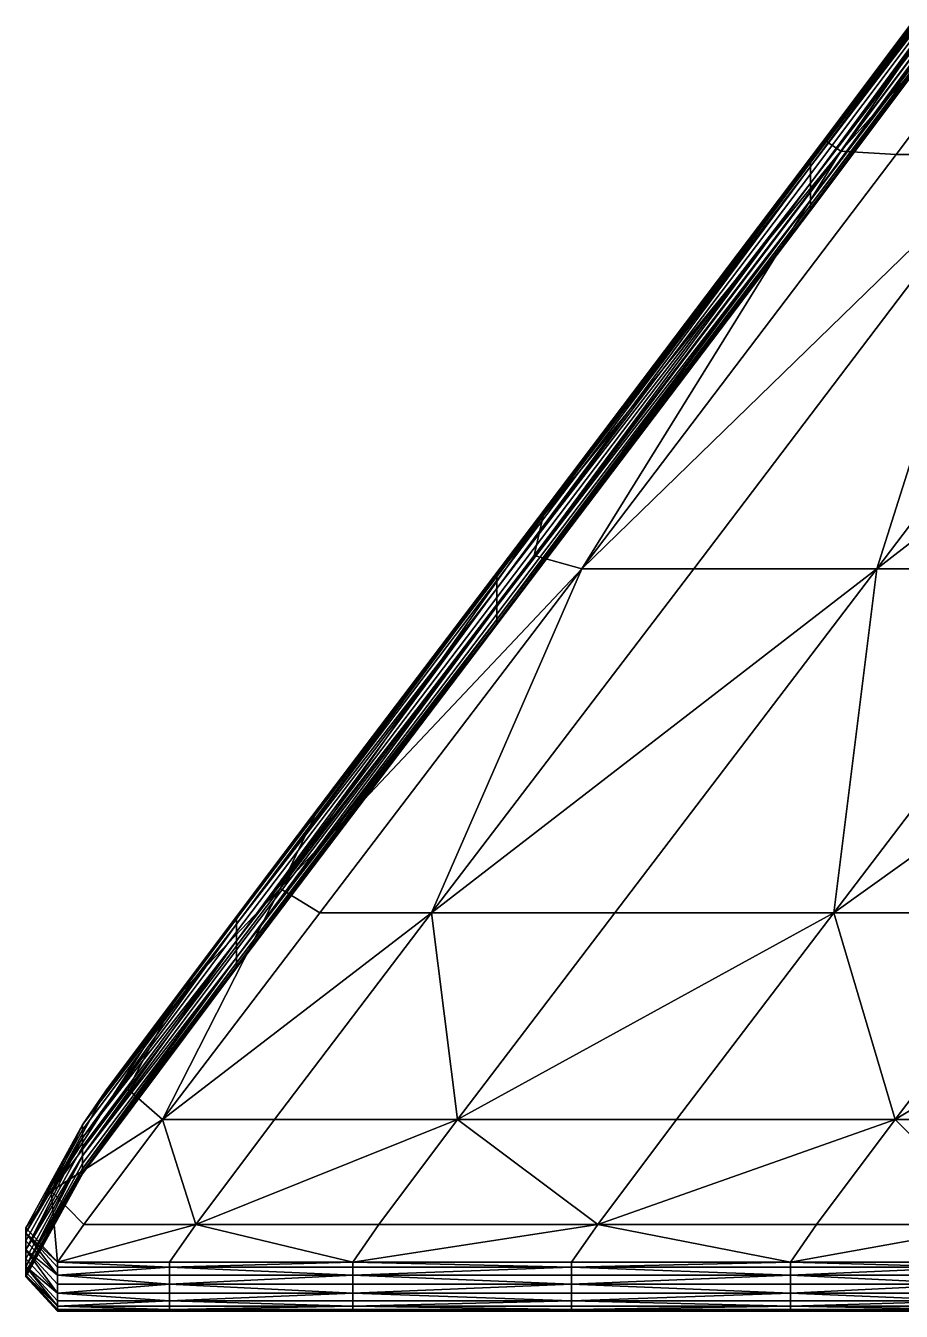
# Model space of a CAD drawing. Header units: inches. Extents: x -69 to 75, y -7 to 7.
# Drawn here: x -69.009 to -67.095, y -7.209 to -4.4 of the extents above; entities that cross this region are included whole.
import ezdxf

# ---------------------------------------------------------------- set-up
doc = ezdxf.new("R2010")
doc.units = ezdxf.units.IN
doc.header["$MEASUREMENT"] = 0
doc.layers.get('0').update_dxf_attribs({"true_color": 0xe59ad7})

msp = doc.modelspace()

# ---------------------------------------------------------------- meshes
at = {"color": 18, "true_color": 0x000000}
mesh = msp.add_polyface(dxfattribs=at)
corners = [(-66.6063, -3.8095, 0.4718), (-66.6063, -3.7925, 0.5681), (-66.0333, -3.0135, 0.5681), (-66.6063, -3.8292, 0.3599), (-67.2932, -4.744, 0.3599), (-67.2932, -4.7073, 0.5681), (-67.2932, -4.7243, 0.4718), (-66.6063, -3.849, 0.248), (-66.6063, -3.8659, 0.1517), (-67.2932, -4.7807, 0.1517), (-66.0333, -3.0502, 0.3599), (-66.6063, -3.849, -0.2481), (-66.6063, -3.8659, -0.1517), (-66.0333, -3.0869, -0.1517), (-66.6063, -3.8292, -0.3599), (-67.2932, -4.744, -0.3599), (-66.6063, -3.8095, -0.4718), (-66.6063, -3.7925, -0.5681), (-67.2932, -4.7073, -0.5681), (-67.2932, -4.7243, -0.4718), (-66.0333, -3.0502, -0.3599), (-66.6036, -3.7699, 0.6967), (-66.6056, -3.7739, 0.6739), (-67.287, -4.6814, 0.6738), (-67.2532, -4.639, 0.7075), (-66.5995, -3.7678, 0.7083), (-67.2682, -4.6555, 0.6963), (-66.6063, -3.781, 0.6333), (-67.2932, -4.6958, 0.6333), (-66.6063, -3.8774, 0.0866), (-66.0333, -3.0869, 0.1517), (-66.6063, -3.8844, 0.0447), (-67.2932, -4.7992, 0.0447), (-66.6063, -3.8878, 0.0185), (-66.6063, -3.8886, 0), (-67.2932, -4.8034, 0), (-66.0333, -3.1053, 0.0447), (-66.6063, -3.8878, -0.0185), (-66.6063, -3.8844, -0.0447), (-67.2932, -4.7992, -0.0447), (-66.6063, -3.8774, -0.0866), (-67.2932, -4.7807, -0.1517), (-66.0333, -3.1053, -0.0447), (-66.6063, -3.781, -0.6333), (-66.6056, -3.7739, -0.6739), (-67.2869, -4.6814, -0.6738), (-67.2932, -4.6958, -0.6333), (-66.6036, -3.7699, -0.6967), (-66.5995, -3.7678, -0.7083), (-67.2532, -4.639, -0.7075), (-67.2682, -4.6555, -0.6963), (-66.4179, -3.7658, 0.7198), (-66.545, -3.766, 0.7187), (-67.2269, -4.6737, 0.7176), (-66.8608, -4.6808, 0.7187), (-66.1733, -3.7658, 0.7198), (-67.1055, -4.6808, 0.7187), (-66.5927, -3.7666, 0.7152), (-67.2578, -4.6524, 0.7142), (-66.5927, -3.7666, -0.7152), (-66.545, -3.766, -0.7187), (-67.2269, -4.6737, -0.7176), (-67.2578, -4.6524, -0.7142), (-66.4179, -3.7658, -0.7198), (-66.1733, -3.7658, -0.7198), (-66.8608, -4.6808, -0.7187), (-67.1055, -4.6808, -0.7187)]
mesh.append_faces([[corners[k] for k in face] for face in [(0, 1, 2, 0), (0, 3, 4, 0), (5, 1, 0, 5), (0, 6, 5, 0), (7, 8, 9, 7), (7, 3, 10, 7), (11, 12, 13, 11), (11, 14, 15, 11), (16, 17, 18, 16), (15, 14, 16, 15), (16, 19, 15, 16), (16, 14, 20, 16), (21, 22, 23, 21), (24, 25, 21, 24), (21, 26, 24, 21), (27, 1, 5, 27), (23, 22, 27, 23), (27, 28, 23, 27), (29, 8, 30, 29), (29, 31, 32, 29), (33, 34, 35, 33), (33, 31, 36, 33), (37, 38, 39, 37), (40, 12, 41, 40), (40, 38, 42, 40), (43, 44, 45, 43), (18, 17, 43, 18), (43, 46, 18, 43), (47, 48, 49, 47), (45, 44, 47, 45), (47, 50, 45, 47), (51, 52, 53, 51), (54, 55, 51, 54), (51, 56, 54, 51), (57, 25, 24, 57), (53, 52, 57, 53), (57, 58, 53, 57), (59, 60, 61, 59), (49, 48, 59, 49), (59, 62, 49, 59), (63, 64, 65, 63), (61, 60, 63, 61), (63, 66, 61, 63)]], dxfattribs={"vtx2": -1, "vtx3": -1, "color": 18})
mesh = msp.add_polyface(dxfattribs=at)
corners = [(-66.8608, -4.6808, 0.7187), (-66.4603, -4.6808, 0.7187), (-65.7728, -3.7658, 0.7198), (-67.2932, -4.744, 0.3599), (-67.2932, -4.7638, 0.248), (-67.9787, -5.669, 0.248), (-67.2932, -4.7073, 0.5681), (-67.2932, -4.7243, 0.4718), (-67.9787, -5.6295, 0.4718), (-66.6063, -3.8095, 0.4718), (-67.2932, -4.7807, 0.1517), (-66.6063, -3.849, 0.248), (-66.6063, -3.8292, 0.3599), (-67.2932, -4.744, -0.3599), (-67.2932, -4.7243, -0.4718), (-67.9787, -5.6295, -0.4718), (-67.2932, -4.7807, -0.1517), (-67.2932, -4.7638, -0.2481), (-67.9787, -5.669, -0.2481), (-66.6063, -3.849, -0.2481), (-66.6063, -3.8659, -0.1517), (-67.2932, -4.7073, -0.5681), (-66.6063, -3.8095, -0.4718), (-66.8608, -4.6808, -0.7187), (-66.4603, -4.6808, -0.7187), (-67.1479, -5.5866, -0.7152), (-67.287, -4.6814, 0.6738), (-67.2932, -4.6958, 0.6333), (-67.9787, -5.601, 0.6333), (-67.2532, -4.639, 0.7075), (-67.2682, -4.6555, 0.6963), (-67.8871, -5.4734, 0.6949), (-66.6036, -3.7699, 0.6967), (-66.6063, -3.781, 0.6333), (-67.2932, -4.7992, 0.0447), (-67.2932, -4.7922, 0.0866), (-66.6063, -3.8774, 0.0866), (-66.6063, -3.8659, 0.1517), (-67.2932, -4.8034, 0), (-67.2932, -4.8026, 0.0185), (-66.6063, -3.8878, 0.0185), (-66.6063, -3.8844, 0.0447), (-67.9787, -5.6974, 0.0866), (-67.2932, -4.7992, -0.0447), (-67.2932, -4.8026, -0.0185), (-66.6063, -3.8878, -0.0185), (-66.6063, -3.8886, 0), (-67.2932, -4.7922, -0.0866), (-66.6063, -3.8774, -0.0866), (-66.6063, -3.8844, -0.0447), (-67.2869, -4.6814, -0.6738), (-67.2932, -4.6958, -0.6333), (-66.6063, -3.781, -0.6333), (-67.2532, -4.639, -0.7075), (-67.2682, -4.6555, -0.6963), (-66.6036, -3.7699, -0.6967), (-67.8872, -5.4734, -0.6949), (-67.9787, -5.601, -0.6333), (-67.2269, -4.6737, 0.7176), (-67.1055, -4.6808, 0.7187), (-66.4179, -3.7658, 0.7198), (-67.2578, -4.6524, 0.7142), (-66.5927, -3.7666, 0.7152), (-67.8777, -5.4706, 0.7111), (-67.793, -5.5866, 0.7152), (-67.2269, -4.6737, -0.7176), (-67.1055, -4.6808, -0.7187), (-67.793, -5.5866, -0.7152), (-67.2578, -4.6524, -0.7142), (-67.8777, -5.4706, -0.7111), (-66.5927, -3.7666, -0.7152), (-66.4179, -3.7658, -0.7198)]
mesh.append_faces([[corners[k] for k in face] for face in [(0, 1, 2, 0), (3, 4, 5, 3), (6, 7, 8, 6), (3, 7, 9, 3), (10, 4, 11, 10), (3, 12, 11, 3), (11, 4, 3, 11), (13, 14, 15, 13), (16, 17, 18, 16), (13, 17, 19, 13), (16, 20, 19, 16), (19, 17, 16, 19), (21, 14, 22, 21), (23, 24, 25, 23), (26, 27, 28, 26), (29, 30, 31, 29), (26, 30, 32, 26), (6, 27, 33, 6), (34, 35, 36, 34), (10, 37, 36, 10), (36, 35, 10, 36), (38, 39, 40, 38), (34, 41, 40, 34), (40, 39, 34, 40), (10, 35, 42, 10), (43, 44, 45, 43), (38, 46, 45, 38), (45, 44, 38, 45), (16, 47, 48, 16), (43, 49, 48, 43), (48, 47, 43, 48), (50, 51, 52, 50), (53, 54, 55, 53), (50, 54, 56, 50), (21, 51, 57, 21), (58, 59, 60, 58), (29, 61, 62, 29), (58, 61, 63, 58), (0, 59, 64, 0), (65, 66, 67, 65), (53, 68, 69, 53), (65, 68, 70, 65), (23, 66, 71, 23)]], dxfattribs={"vtx2": -1, "vtx3": -1, "color": 18})
mesh = msp.add_polyface(dxfattribs=at)
corners = [(-67.9787, -5.669, 0.248), (-67.9787, -5.6859, 0.1517), (-68.5476, -6.4363, 0.1517), (-67.9787, -5.6492, 0.3599), (-67.2932, -4.744, 0.3599), (-67.9787, -5.6295, 0.4718), (-67.9787, -5.6125, 0.5681), (-67.2932, -4.7073, 0.5681), (-68.5476, -6.3996, 0.3599), (-67.9787, -5.6295, -0.4718), (-67.9787, -5.6125, -0.5681), (-68.5476, -6.3629, -0.5681), (-67.9787, -5.6492, -0.3599), (-67.2932, -4.744, -0.3599), (-67.9787, -5.669, -0.2481), (-67.9787, -5.6859, -0.1517), (-67.2932, -4.7807, -0.1517), (-68.5476, -6.3996, -0.3599), (-67.9787, -5.601, 0.6333), (-68.5476, -6.3629, 0.5681), (-67.9558, -5.5648, 0.6735), (-67.287, -4.6814, 0.6738), (-68.2169, -5.9113, 0.7017), (-67.839, -5.4133, 0.705), (-67.8871, -5.4734, 0.6949), (-68.3833, -6.1281, 0.694), (-67.2532, -4.639, 0.7075), (-68.5065, -6.2912, 0.6733), (-67.9787, -5.7078, 0.0185), (-67.9787, -5.7086, 0), (-68.5476, -6.459, 0), (-67.9787, -5.7044, 0.0447), (-67.2932, -4.7992, 0.0447), (-67.9787, -5.6974, 0.0866), (-67.2932, -4.7807, 0.1517), (-68.5476, -6.4547, 0.0447), (-67.9787, -5.6974, -0.0866), (-68.5476, -6.4363, -0.1517), (-67.9787, -5.7044, -0.0447), (-67.2932, -4.7992, -0.0447), (-67.9787, -5.7078, -0.0185), (-67.2932, -4.8034, 0), (-68.5476, -6.4547, -0.0447), (-68.2169, -5.9113, -0.7017), (-68.3833, -6.1281, -0.694), (-67.8872, -5.4734, -0.6949), (-67.839, -5.4133, -0.705), (-68.5065, -6.2912, -0.6733), (-67.9558, -5.5648, -0.6735), (-67.2869, -4.6814, -0.6738), (-67.9787, -5.601, -0.6333), (-67.2932, -4.7073, -0.5681), (-68.3769, -6.1261, 0.705), (-67.8777, -5.4706, 0.7111), (-68.4521, -6.2851, 0.7075), (-67.8975, -5.5576, 0.7142), (-67.2269, -4.6737, 0.7176), (-67.793, -5.5866, 0.7152), (-67.793, -5.5866, -0.7152), (-67.5484, -5.5866, -0.7152), (-68.1214, -6.3382, -0.7083), (-68.4521, -6.2851, -0.7075), (-67.8975, -5.5576, -0.7142), (-67.2269, -4.6737, -0.7176), (-67.8777, -5.4706, -0.7111), (-68.3769, -6.1261, -0.705), (-67.2532, -4.639, -0.7075)]
mesh.append_faces([[corners[k] for k in face] for face in [(0, 1, 2, 0), (0, 3, 4, 0), (5, 6, 7, 5), (4, 3, 5, 4), (5, 3, 8, 5), (9, 10, 11, 9), (9, 12, 13, 9), (14, 15, 16, 14), (14, 12, 17, 14), (18, 6, 19, 18), (18, 20, 21, 18), (22, 23, 24, 22), (24, 25, 22, 24), (24, 23, 26, 24), (24, 20, 27, 24), (28, 29, 30, 28), (28, 31, 32, 28), (33, 1, 34, 33), (33, 31, 35, 33), (36, 15, 37, 36), (36, 38, 39, 36), (40, 29, 41, 40), (40, 38, 42, 40), (43, 44, 45, 43), (45, 46, 43, 45), (47, 48, 45, 47), (45, 44, 47, 45), (45, 48, 49, 45), (50, 10, 51, 50), (50, 48, 47, 50), (22, 52, 53, 22), (53, 23, 22, 53), (54, 55, 53, 54), (53, 52, 54, 53), (53, 55, 56, 53), (57, 55, 54, 57), (58, 59, 60, 58), (61, 62, 58, 61), (58, 62, 63, 58), (43, 46, 64, 43), (64, 65, 43, 64), (64, 46, 66, 64), (64, 62, 61, 64)]], dxfattribs={"vtx2": -1, "vtx3": -1, "color": 18})
mesh = msp.add_polyface(dxfattribs=at)
corners = [(-67.1479, -5.5866, 0.7152), (-67.5484, -5.5866, 0.7152), (-68.1213, -6.3382, 0.7083), (-66.6695, -5.5866, 0.7152), (-65.9819, -4.6808, 0.7187), (-66.8608, -4.6808, 0.7187), (-66.4603, -4.6808, 0.7187), (-66.1911, -5.5866, 0.7152), (-67.2424, -6.3382, 0.7083), (-67.2932, -4.7807, 0.1517), (-67.9787, -5.6859, 0.1517), (-67.9787, -5.669, 0.248), (-67.2932, -4.7638, 0.248), (-67.9787, -5.6295, 0.4718), (-67.2932, -4.7243, 0.4718), (-67.2932, -4.744, 0.3599), (-67.2932, -4.7073, -0.5681), (-67.9787, -5.6125, -0.5681), (-67.9787, -5.6295, -0.4718), (-67.2932, -4.7243, -0.4718), (-67.2932, -4.744, -0.3599), (-67.9787, -5.6492, -0.3599), (-67.9787, -5.669, -0.2481), (-67.2932, -4.7638, -0.2481), (-67.1479, -5.5866, -0.7152), (-67.5484, -5.5866, -0.7152), (-66.8608, -4.6808, -0.7187), (-66.4603, -4.6808, -0.7187), (-65.9819, -4.6808, -0.7187), (-66.6695, -5.5866, -0.7152), (-67.2424, -6.3382, -0.7083), (-67.2932, -4.7073, 0.5681), (-67.9787, -5.6125, 0.5681), (-67.9787, -5.601, 0.6333), (-67.2932, -4.6958, 0.6333), (-67.287, -4.6814, 0.6738), (-67.9558, -5.5648, 0.6735), (-67.8871, -5.4734, 0.6949), (-67.2682, -4.6555, 0.6963), (-67.2932, -4.7992, 0.0447), (-67.2932, -4.8026, 0.0185), (-67.9787, -5.7078, 0.0185), (-67.2932, -4.8034, 0), (-67.9787, -5.7086, 0), (-67.9787, -5.7044, 0.0447), (-67.9787, -5.6974, 0.0866), (-67.2932, -4.7922, 0.0866), (-67.2932, -4.7992, -0.0447), (-67.2932, -4.7922, -0.0866), (-67.9787, -5.6974, -0.0866), (-67.2932, -4.7807, -0.1517), (-67.9787, -5.6859, -0.1517), (-67.2932, -4.8026, -0.0185), (-67.9787, -5.7078, -0.0185), (-67.9787, -5.7044, -0.0447), (-67.2532, -4.639, -0.7075), (-67.839, -5.4133, -0.705), (-67.8872, -5.4734, -0.6949), (-67.2682, -4.6555, -0.6963), (-67.2869, -4.6814, -0.6738), (-67.9558, -5.5648, -0.6735), (-67.9787, -5.601, -0.6333), (-67.2932, -4.6958, -0.6333), (-67.2532, -4.639, 0.7075), (-67.839, -5.4133, 0.705), (-67.8777, -5.4706, 0.7111), (-67.2578, -4.6524, 0.7142), (-67.793, -5.5866, 0.7152), (-67.2269, -4.6737, 0.7176), (-67.8975, -5.5576, 0.7142), (-67.1055, -4.6808, 0.7187), (-67.793, -5.5866, -0.7152), (-67.1055, -4.6808, -0.7187), (-67.2269, -4.6737, -0.7176), (-67.8975, -5.5576, -0.7142), (-67.8777, -5.4706, -0.7111), (-67.2578, -4.6524, -0.7142)]
mesh.append_faces([[corners[k] for k in face] for face in [(0, 1, 2, 0), (0, 3, 4, 0), (5, 1, 0, 5), (0, 6, 5, 0), (7, 3, 8, 7), (9, 10, 11, 9), (11, 12, 9, 11), (13, 14, 15, 13), (16, 17, 18, 16), (18, 19, 16, 18), (20, 21, 22, 20), (22, 23, 20, 22), (24, 25, 26, 24), (24, 27, 28, 24), (24, 29, 30, 24), (31, 32, 33, 31), (33, 34, 31, 33), (35, 36, 37, 35), (37, 38, 35, 37), (39, 40, 41, 39), (42, 43, 41, 42), (41, 40, 42, 41), (39, 44, 45, 39), (45, 46, 39, 45), (47, 48, 49, 47), (50, 51, 49, 50), (49, 48, 50, 49), (42, 52, 53, 42), (47, 54, 53, 47), (53, 52, 47, 53), (55, 56, 57, 55), (57, 58, 55, 57), (59, 60, 61, 59), (61, 62, 59, 61), (63, 64, 65, 63), (65, 66, 63, 65), (67, 1, 5, 67), (68, 69, 67, 68), (67, 70, 68, 67), (26, 25, 71, 26), (71, 72, 26, 71), (73, 74, 75, 73), (75, 76, 73, 75)]], dxfattribs={"vtx2": -1, "vtx3": -1, "color": 18})
mesh = msp.add_polyface(dxfattribs=at)
corners = [(-65.3167, -5.5586, 0.6642), (-65.3426, -5.5726, 0.6897), (-65.9156, -6.3211, 0.6841), (-65.8593, -6.2854, 0.6332), (-65.2864, -5.5431, 0.6362), (-65.8897, -6.3041, 0.6599), (-65.7912, -6.2633, 0.6018), (-65.2182, -5.5249, 0.6031), (-65.253, -5.5305, 0.6132), (-65.826, -6.2701, 0.6114), (-65.1198, -5.5586, -0.6642), (-65.0942, -5.5726, -0.6897), (-65.6672, -6.3211, -0.6841), (-65.723, -6.2854, -0.6332), (-65.1501, -5.5431, -0.6362), (-65.6928, -6.3041, -0.6599), (-65.7912, -6.2633, -0.6018), (-65.2182, -5.5249, -0.6031), (-65.1833, -5.5305, -0.6133), (-65.7563, -6.2701, -0.6114), (-65.9819, -4.6808, 0.7187), (-66.4603, -4.6808, 0.7187), (-67.1479, -5.5866, 0.7152), (-65.103, -4.6808, 0.7187), (-65.5035, -4.6808, 0.7187), (-66.1911, -5.5866, 0.7152), (-65.7906, -5.5866, 0.7152), (-66.6695, -5.5866, 0.7152), (-66.1911, -5.5866, -0.7152), (-65.7906, -5.5866, -0.7152), (-66.3636, -6.3382, -0.7083), (-66.6695, -5.5866, -0.7152), (-65.9819, -4.6808, -0.7187), (-65.103, -4.6808, -0.7187), (-65.5035, -4.6808, -0.7187), (-67.1479, -5.5866, -0.7152), (-65.1834, -5.5305, 0.6132), (-65.723, -6.2854, 0.6332), (-65.1501, -5.5431, 0.6362), (-65.7563, -6.2701, 0.6114), (-65.1198, -5.5586, 0.6642), (-65.253, -5.5305, -0.6133), (-65.8594, -6.2854, -0.6332), (-65.2864, -5.5431, -0.6362), (-65.826, -6.2701, -0.6114), (-65.3167, -5.5586, -0.6642), (-65.0747, -5.581, 0.705), (-65.0942, -5.5726, 0.6897), (-65.6672, -6.3211, 0.6841), (-65.546, -5.5866, 0.7152), (-66.3635, -6.3382, 0.7083), (-65.4167, -5.5852, 0.7127), (-64.7292, -4.6797, 0.716), (-64.8584, -4.6808, 0.7187), (-65.3624, -5.581, 0.705), (-64.655, -4.6703, 0.6918), (-65.9897, -6.3365, 0.7059), (-65.3624, -5.581, -0.705), (-65.3426, -5.5726, -0.6897), (-65.9155, -6.3211, -0.6841), (-65.4167, -5.5852, -0.7127), (-64.7292, -4.6797, -0.716), (-65.546, -5.5866, -0.7152), (-64.8584, -4.6808, -0.7187), (-65.9897, -6.3365, -0.7059), (-65.0747, -5.581, -0.705), (-65.0229, -5.5852, -0.7127), (-65.5959, -6.3365, -0.7059)]
mesh.append_faces([[corners[k] for k in face] for face in [(0, 1, 2, 0), (3, 4, 0, 3), (0, 5, 3, 0), (6, 7, 8, 6), (8, 9, 6, 8), (8, 4, 3, 8), (10, 11, 12, 10), (13, 14, 10, 13), (10, 15, 13, 10), (16, 17, 18, 16), (18, 19, 16, 18), (18, 14, 13, 18), (20, 21, 22, 20), (23, 24, 25, 23), (25, 26, 23, 25), (20, 27, 25, 20), (25, 24, 20, 25), (28, 29, 30, 28), (28, 31, 32, 28), (33, 29, 28, 33), (28, 34, 33, 28), (32, 31, 35, 32), (36, 7, 6, 36), (37, 38, 36, 37), (36, 39, 37, 36), (40, 38, 37, 40), (41, 17, 16, 41), (42, 43, 41, 42), (41, 44, 42, 41), (45, 43, 42, 45), (46, 47, 48, 46), (49, 26, 50, 49), (49, 51, 52, 49), (23, 26, 49, 23), (49, 53, 23, 49), (54, 1, 55, 54), (54, 51, 56, 54), (57, 58, 59, 57), (57, 60, 61, 57), (62, 29, 33, 62), (62, 63, 61, 62), (62, 60, 64, 62), (65, 66, 67, 65)]], dxfattribs={"vtx2": -1, "vtx3": -1, "color": 18})
mesh = msp.add_polyface(dxfattribs=at)
corners = [(-68.1213, -6.3382, 0.7083), (-67.7209, -6.3382, 0.7083), (-67.1479, -5.5866, 0.7152), (-68.5476, -6.4363, 0.1517), (-68.5476, -6.4193, 0.248), (-67.9787, -5.669, 0.248), (-68.5476, -6.3996, 0.3599), (-67.9787, -5.6492, 0.3599), (-68.5476, -6.3629, 0.5681), (-67.9787, -5.6125, 0.5681), (-67.9787, -5.6295, 0.4718), (-68.5476, -6.3799, 0.4718), (-68.5476, -6.3629, -0.5681), (-68.5476, -6.3799, -0.4718), (-67.9787, -5.6295, -0.4718), (-68.5476, -6.3996, -0.3599), (-67.9787, -5.6492, -0.3599), (-68.5476, -6.4363, -0.1517), (-67.9787, -5.6859, -0.1517), (-67.9787, -5.669, -0.2481), (-68.5476, -6.4193, -0.2481), (-68.1214, -6.3382, -0.7083), (-67.5484, -5.5866, -0.7152), (-67.1479, -5.5866, -0.7152), (-68.5476, -6.3514, 0.6333), (-67.9787, -5.601, 0.6333), (-68.5065, -6.2912, 0.6733), (-67.9558, -5.5648, 0.6735), (-68.3833, -6.1281, 0.694), (-67.8871, -5.4734, 0.6949), (-68.5476, -6.459, 0), (-68.5476, -6.4582, 0.0185), (-67.9787, -5.7078, 0.0185), (-68.5476, -6.4547, 0.0447), (-67.9787, -5.7044, 0.0447), (-67.9787, -5.6859, 0.1517), (-67.9787, -5.6974, 0.0866), (-68.5476, -6.4478, 0.0866), (-68.5476, -6.4478, -0.0866), (-67.9787, -5.6974, -0.0866), (-68.5476, -6.4547, -0.0447), (-67.9787, -5.7044, -0.0447), (-67.9787, -5.7086, 0), (-67.9787, -5.7078, -0.0185), (-68.5476, -6.4582, -0.0185), (-67.9787, -5.6125, -0.5681), (-67.9787, -5.601, -0.6333), (-68.5476, -6.3514, -0.6333), (-68.5065, -6.2912, -0.6733), (-67.5484, -5.5866, 0.7152), (-67.793, -5.5866, 0.7152), (-68.366, -6.3382, 0.7083), (-68.4521, -6.2851, 0.7075), (-68.366, -6.3382, -0.7083), (-67.793, -5.5866, -0.7152), (-68.4521, -6.2851, -0.7075), (-68.3769, -6.1261, -0.705), (-67.8777, -5.4706, -0.7111), (-68.2169, -5.9113, 0.7017), (-68.6798, -6.5239, 0.6949), (-68.3769, -6.1261, 0.705), (-68.2169, -5.9113, -0.7017), (-68.6798, -6.5239, -0.6949), (-68.3833, -6.1281, -0.694)]
mesh.append_faces([[corners[k] for k in face] for face in [(0, 1, 2, 0), (3, 4, 5, 3), (6, 7, 5, 6), (5, 4, 6, 5), (8, 9, 10, 8), (10, 11, 8, 10), (6, 11, 10, 6), (12, 13, 14, 12), (15, 16, 14, 15), (14, 13, 15, 14), (17, 18, 19, 17), (19, 20, 17, 19), (15, 20, 19, 15), (21, 22, 23, 21), (8, 24, 25, 8), (26, 27, 25, 26), (25, 24, 26, 25), (26, 28, 29, 26), (30, 31, 32, 30), (33, 34, 32, 33), (32, 31, 33, 32), (3, 35, 36, 3), (36, 37, 3, 36), (33, 37, 36, 33), (17, 38, 39, 17), (40, 41, 39, 40), (39, 38, 40, 39), (30, 42, 43, 30), (43, 44, 30, 43), (40, 44, 43, 40), (12, 45, 46, 12), (46, 47, 12, 46), (48, 47, 46, 48), (0, 49, 50, 0), (50, 51, 0, 50), (52, 51, 50, 52), (21, 53, 54, 21), (54, 53, 55, 54), (55, 56, 57, 55), (58, 28, 59, 58), (59, 60, 58, 59), (61, 56, 62, 61), (62, 63, 61, 62)]], dxfattribs={"vtx2": -1, "vtx3": -1, "color": 18})
mesh = msp.add_polyface(dxfattribs=at)
corners = [(-67.2424, -6.3382, 0.7083), (-66.6695, -5.5866, 0.7152), (-67.1479, -5.5866, 0.7152), (-67.7209, -6.3382, 0.7083), (-66.764, -6.3382, 0.7083), (-66.1911, -5.5866, 0.7152), (-67.2424, -6.3382, -0.7083), (-66.6695, -5.5866, -0.7152), (-66.1911, -5.5866, -0.7152), (-66.764, -6.3382, -0.7083), (-67.1479, -5.5866, -0.7152), (-67.7209, -6.3382, -0.7083), (-68.1214, -6.3382, -0.7083), (-66.3635, -6.3382, 0.7083), (-67.1078, -6.7904, 0.6967), (-66.7073, -6.7904, 0.6967), (-67.5862, -6.7904, 0.6967), (-67.7581, -7.0195, 0.6739), (-67.2797, -7.0195, 0.6739), (-66.8792, -7.0195, 0.6739), (-68.0647, -6.7904, 0.6967), (-67.337, -7.1017, 0.6333), (-66.9365, -7.1017, 0.6333), (-67.5862, -6.7904, -0.6967), (-68.0647, -6.7904, -0.6967), (-66.3636, -6.3382, -0.7083), (-66.7073, -6.7904, -0.6967), (-67.1078, -6.7904, -0.6967), (-66.8792, -7.0195, -0.6739), (-67.2797, -7.0195, -0.6739), (-67.7581, -7.0195, -0.6739), (-67.337, -7.1017, -0.6333), (-67.8154, -7.1017, -0.6333), (-66.9365, -7.1017, -0.6333), (-66.5053, -7.0175, 0.6717), (-66.6346, -7.0195, 0.6739), (-66.6919, -7.1017, 0.6333), (-66.5627, -7.0996, 0.6312), (-66.4627, -6.7904, 0.6967), (-66.4627, -6.7904, -0.6967), (-66.6346, -7.0195, -0.6739), (-66.6919, -7.1017, -0.6333), (-66.5054, -7.0175, -0.6717)]
mesh.append_faces([[corners[k] for k in face] for face in [(0, 1, 2, 0), (2, 3, 0, 2), (0, 4, 5, 0), (6, 7, 8, 6), (8, 9, 6, 8), (10, 11, 12, 10), (6, 11, 10, 6), (13, 4, 14, 13), (14, 15, 13, 14), (0, 16, 14, 0), (14, 4, 0, 14), (17, 18, 14, 17), (14, 16, 17, 14), (19, 15, 14, 19), (14, 18, 19, 14), (0, 3, 20, 0), (19, 18, 21, 19), (21, 22, 19, 21), (21, 18, 17, 21), (6, 23, 24, 6), (25, 26, 27, 25), (27, 9, 25, 27), (28, 29, 27, 28), (27, 26, 28, 27), (30, 23, 27, 30), (27, 29, 30, 27), (6, 9, 27, 6), (27, 23, 6, 27), (30, 29, 31, 30), (31, 32, 30, 31), (28, 33, 31, 28), (31, 29, 28, 31), (34, 35, 36, 34), (36, 37, 34, 36), (19, 22, 36, 19), (36, 35, 19, 36), (19, 35, 38, 19), (38, 15, 19, 38), (28, 26, 39, 28), (39, 40, 28, 39), (28, 40, 41, 28), (41, 33, 28, 41), (41, 40, 42, 41)]], dxfattribs={"vtx2": -1, "vtx3": -1, "color": 18})
mesh = msp.add_polyface(dxfattribs=at)
corners = [(-68.1213, -6.3382, 0.7083), (-68.4651, -6.7904, 0.6967), (-68.0647, -6.7904, 0.6967), (-67.7209, -6.3382, 0.7083), (-68.637, -7.0195, 0.6739), (-68.2365, -7.0195, 0.6739), (-67.7581, -7.0195, 0.6739), (-67.5862, -6.7904, 0.6967), (-67.2424, -6.3382, 0.7083), (-68.2938, -7.1017, 0.6333), (-68.6943, -7.1017, 0.6333), (-68.6943, -7.1132, 0.5681), (-67.8154, -7.1017, 0.6333), (-67.337, -7.1017, 0.6333), (-68.1214, -6.3382, -0.7083), (-67.7209, -6.3382, -0.7083), (-68.0647, -6.7904, -0.6967), (-68.4651, -6.7904, -0.6967), (-67.2424, -6.3382, -0.7083), (-67.7581, -7.0195, -0.6739), (-68.2365, -7.0195, -0.6739), (-67.5862, -6.7904, -0.6967), (-68.637, -7.0195, -0.6739), (-67.8154, -7.1132, -0.5681), (-67.8154, -7.1017, -0.6333), (-67.337, -7.1017, -0.6333), (-68.6943, -7.1132, -0.5681), (-68.6943, -7.1017, -0.6333), (-68.2938, -7.1017, -0.6333), (-68.366, -6.3382, 0.7083), (-68.7098, -6.7904, 0.6967), (-68.4521, -6.2851, 0.7075), (-68.7856, -6.7238, 0.6963), (-68.5065, -6.2912, 0.6733), (-68.8334, -6.7278, 0.6735), (-68.6798, -6.5239, 0.6949), (-68.3833, -6.1281, 0.694), (-68.3769, -6.1261, 0.705), (-68.5476, -6.3514, 0.6333), (-68.8846, -6.8016, 0.6333), (-68.4521, -6.2851, -0.7075), (-68.7856, -6.7238, -0.6963), (-68.6798, -6.5239, -0.6949), (-68.3769, -6.1261, -0.705), (-68.5065, -6.2912, -0.6733), (-68.3833, -6.1281, -0.694), (-68.7098, -6.7904, -0.6967), (-68.366, -6.3382, -0.7083)]
mesh.append_faces([[corners[k] for k in face] for face in [(0, 1, 2, 0), (2, 3, 0, 2), (4, 5, 2, 4), (2, 1, 4, 2), (6, 7, 2, 6), (2, 5, 6, 2), (2, 7, 8, 2), (9, 10, 11, 9), (6, 5, 9, 6), (9, 12, 6, 9), (4, 10, 9, 4), (9, 5, 4, 9), (6, 12, 13, 6), (14, 15, 16, 14), (16, 17, 14, 16), (16, 15, 18, 16), (19, 20, 16, 19), (16, 21, 19, 16), (22, 17, 16, 22), (16, 20, 22, 16), (23, 24, 25, 23), (26, 27, 28, 26), (22, 20, 28, 22), (28, 27, 22, 28), (19, 24, 28, 19), (28, 20, 19, 28), (28, 24, 23, 28), (0, 29, 30, 0), (30, 1, 0, 30), (31, 32, 30, 31), (30, 29, 31, 30), (4, 1, 30, 4), (33, 34, 35, 33), (35, 36, 33, 35), (31, 37, 35, 31), (33, 38, 39, 33), (40, 41, 42, 40), (42, 43, 40, 42), (44, 45, 42, 44), (14, 17, 46, 14), (46, 47, 14, 46), (46, 17, 22, 46), (40, 47, 46, 40)]], dxfattribs={"vtx2": -1, "vtx3": -1, "color": 18})
mesh = msp.add_polyface(dxfattribs=at)
corners = [(-68.5476, -6.3629, 0.5681), (-68.5476, -6.3799, 0.4718), (-68.8846, -6.8301, 0.4718), (-68.8846, -6.8131, 0.5681), (-68.5476, -6.3996, 0.3599), (-68.8846, -6.8498, 0.3599), (-68.5476, -6.4363, 0.1517), (-68.8846, -6.8865, 0.1517), (-68.8846, -6.8695, 0.248), (-68.5476, -6.4193, 0.248), (-68.5476, -6.4363, -0.1517), (-68.5476, -6.4193, -0.2481), (-68.8846, -6.8695, -0.2481), (-68.8846, -6.8865, -0.1517), (-68.5476, -6.3996, -0.3599), (-68.8846, -6.8498, -0.3599), (-68.5476, -6.3629, -0.5681), (-68.8846, -6.8131, -0.5681), (-68.8846, -6.8301, -0.4718), (-68.5476, -6.3799, -0.4718), (-68.5476, -6.4478, 0.0866), (-68.8846, -6.898, 0.0866), (-68.5476, -6.4547, 0.0447), (-68.8846, -6.905, 0.0447), (-68.5476, -6.459, 0), (-68.8846, -6.9092, 0), (-68.8846, -6.9084, 0.0185), (-68.5476, -6.4582, 0.0185), (-68.953, -6.9466, 0.6738), (-68.7856, -6.7238, 0.6963), (-68.6798, -6.5239, 0.6949), (-68.8334, -6.7278, 0.6735), (-68.4521, -6.2851, 0.7075), (-68.8846, -6.8016, 0.6333), (-68.5476, -6.3514, 0.6333), (-68.5065, -6.2912, 0.6733), (-68.5476, -6.3514, -0.6333), (-68.8846, -6.8016, -0.6333), (-68.5065, -6.2912, -0.6733), (-68.8334, -6.7278, -0.6735), (-68.953, -6.9466, -0.6738), (-68.6798, -6.5239, -0.6949), (-68.7856, -6.7238, -0.6963), (-68.7098, -6.7904, -0.6967), (-68.4521, -6.2851, -0.7075), (-68.5476, -6.4582, -0.0185), (-68.8846, -6.9084, -0.0185), (-68.5476, -6.4547, -0.0447), (-68.8846, -6.905, -0.0447), (-68.8846, -6.898, -0.0866), (-68.5476, -6.4478, -0.0866)]
mesh.append_faces([[corners[k] for k in face] for face in [(0, 1, 2, 0), (2, 3, 0, 2), (4, 5, 2, 4), (2, 1, 4, 2), (6, 7, 8, 6), (8, 9, 6, 8), (4, 9, 8, 4), (8, 5, 4, 8), (10, 11, 12, 10), (12, 13, 10, 12), (14, 15, 12, 14), (12, 11, 14, 12), (16, 17, 18, 16), (18, 19, 16, 18), (14, 19, 18, 14), (18, 15, 14, 18), (6, 20, 21, 6), (21, 7, 6, 21), (22, 23, 21, 22), (21, 20, 22, 21), (24, 25, 26, 24), (26, 27, 24, 26), (22, 27, 26, 22), (28, 29, 30, 28), (30, 31, 28, 30), (30, 29, 32, 30), (0, 3, 33, 0), (33, 34, 0, 33), (33, 31, 35, 33), (16, 36, 37, 16), (37, 17, 16, 37), (38, 39, 37, 38), (37, 36, 38, 37), (40, 39, 41, 40), (41, 42, 40, 41), (41, 39, 38, 41), (43, 42, 44, 43), (24, 45, 46, 24), (47, 48, 46, 47), (46, 45, 47, 46), (10, 13, 49, 10), (49, 50, 10, 49), (47, 50, 49, 47)]], dxfattribs={"vtx2": -1, "vtx3": -1, "color": 18})
mesh = msp.add_polyface(dxfattribs=at)
corners = [(-69.0087, -7.0749, 0.3599), (-69.0087, -7.0552, 0.4718), (-68.8846, -6.8301, 0.4718), (-68.8846, -6.8498, 0.3599), (-69.0087, -7.0382, 0.5681), (-68.8846, -6.8131, 0.5681), (-68.8846, -6.8695, 0.248), (-68.8846, -6.8865, 0.1517), (-69.0087, -7.1116, 0.1517), (-69.0087, -7.0946, 0.248), (-68.8846, -6.8695, -0.2481), (-68.8846, -6.8498, -0.3599), (-69.0087, -7.0749, -0.3599), (-69.0087, -7.1116, -0.1517), (-68.8846, -6.8865, -0.1517), (-69.0087, -7.0946, -0.2481), (-69.0087, -7.0382, -0.5681), (-69.0087, -7.0552, -0.4718), (-68.8846, -6.8301, -0.4718), (-68.8846, -6.8131, -0.5681), (-68.8846, -6.898, 0.0866), (-68.8846, -6.905, 0.0447), (-69.0087, -7.1301, 0.0447), (-69.0087, -7.1231, 0.0866), (-68.8846, -6.9084, 0.0185), (-68.8846, -6.9092, 0), (-69.0087, -7.1343, 0), (-69.0087, -7.1335, 0.0185), (-68.5476, -6.4547, 0.0447), (-68.953, -6.9466, 0.6738), (-68.8817, -7.0195, 0.6739), (-68.7098, -6.7904, 0.6967), (-68.7856, -6.7238, 0.6963), (-68.637, -7.0195, 0.6739), (-69.0087, -7.0267, 0.6333), (-68.8846, -6.8016, 0.6333), (-68.8334, -6.7278, 0.6735), (-68.939, -7.1017, 0.6333), (-68.953, -6.9466, -0.6738), (-68.8817, -7.0195, -0.6739), (-68.9389, -7.1017, -0.6333), (-69.0087, -7.0267, -0.6333), (-68.8846, -6.8016, -0.6333), (-68.8334, -6.7278, -0.6735), (-68.637, -7.0195, -0.6739), (-68.7098, -6.7904, -0.6967), (-68.7856, -6.7238, -0.6963), (-68.8846, -6.9084, -0.0185), (-68.5476, -6.459, 0), (-68.8846, -6.905, -0.0447), (-69.0087, -7.1301, -0.0447), (-68.8846, -6.898, -0.0866), (-69.0087, -7.1231, -0.0866), (-68.5476, -6.4547, -0.0447)]
mesh.append_faces([[corners[k] for k in face] for face in [(0, 1, 2, 0), (2, 3, 0, 2), (4, 5, 2, 4), (2, 1, 4, 2), (6, 7, 8, 6), (0, 3, 6, 0), (6, 9, 0, 6), (10, 11, 12, 10), (13, 14, 10, 13), (10, 15, 13, 10), (16, 17, 18, 16), (18, 19, 16, 18), (12, 11, 18, 12), (18, 17, 12, 18), (20, 21, 22, 20), (8, 7, 20, 8), (20, 23, 8, 20), (24, 25, 26, 24), (22, 21, 24, 22), (24, 27, 22, 24), (24, 21, 28, 24), (29, 30, 31, 29), (31, 32, 29, 31), (31, 30, 33, 31), (4, 34, 35, 4), (35, 5, 4, 35), (29, 36, 35, 29), (35, 34, 29, 35), (29, 34, 37, 29), (38, 39, 40, 38), (38, 41, 42, 38), (42, 43, 38, 42), (16, 19, 42, 16), (42, 41, 16, 42), (44, 39, 45, 44), (38, 46, 45, 38), (45, 39, 38, 45), (47, 25, 48, 47), (47, 49, 50, 47), (51, 14, 13, 51), (50, 49, 51, 50), (51, 52, 50, 51), (51, 49, 53, 51)]], dxfattribs={"vtx2": -1, "vtx3": -1, "color": 18})
mesh = msp.add_polyface(dxfattribs=at)
corners = [(-69.0087, -7.0382, 0.5681), (-69.0087, -7.0552, 0.4718), (-68.9389, -7.1302, 0.4718), (-68.9389, -7.1132, 0.5681), (-69.0087, -7.0749, 0.3599), (-68.9389, -7.1499, 0.3599), (-69.0087, -7.1116, 0.1517), (-69.0087, -7.0946, 0.248), (-68.8846, -6.8695, 0.248), (-68.939, -7.1697, 0.248), (-68.9389, -7.1866, 0.1517), (-69.0087, -7.1116, -0.1517), (-69.0087, -7.0946, -0.2481), (-68.9389, -7.1697, -0.2481), (-68.9389, -7.1866, -0.1517), (-69.0087, -7.0749, -0.3599), (-68.9389, -7.1499, -0.3599), (-68.8846, -6.8695, -0.2481), (-69.0087, -7.0552, -0.4718), (-68.939, -7.1302, -0.4718), (-69.0087, -7.0382, -0.5681), (-68.9389, -7.1132, -0.5681), (-69.0087, -7.1231, 0.0866), (-68.9389, -7.1981, 0.0866), (-69.0087, -7.1301, 0.0447), (-68.9389, -7.2051, 0.0447), (-68.8846, -6.898, 0.0866), (-69.0087, -7.1343, 0), (-69.0087, -7.1335, 0.0185), (-68.8846, -6.9084, 0.0185), (-68.939, -7.2085, 0.0185), (-68.9389, -7.2093, 0), (-68.939, -7.1017, 0.6333), (-69.0087, -7.0267, 0.6333), (-69.0087, -7.0267, -0.6333), (-68.9389, -7.1017, -0.6333), (-68.953, -6.9466, -0.6738), (-69.0087, -7.1335, -0.0185), (-68.9389, -7.2085, -0.0185), (-69.0087, -7.1301, -0.0447), (-68.9389, -7.2051, -0.0447), (-68.8846, -6.9084, -0.0185), (-69.0087, -7.1231, -0.0866), (-68.8846, -6.898, -0.0866), (-68.939, -7.1981, -0.0866)]
mesh.append_faces([[corners[k] for k in face] for face in [(0, 1, 2, 0), (2, 3, 0, 2), (4, 5, 2, 4), (2, 1, 4, 2), (6, 7, 8, 6), (4, 7, 9, 4), (9, 5, 4, 9), (6, 10, 9, 6), (9, 7, 6, 9), (11, 12, 13, 11), (13, 14, 11, 13), (15, 16, 13, 15), (13, 12, 15, 13), (15, 12, 17, 15), (15, 18, 19, 15), (19, 16, 15, 19), (20, 21, 19, 20), (19, 18, 20, 19), (6, 22, 23, 6), (23, 10, 6, 23), (24, 25, 23, 24), (23, 22, 24, 23), (24, 22, 26, 24), (27, 28, 29, 27), (24, 28, 30, 24), (30, 25, 24, 30), (27, 31, 30, 27), (30, 28, 27, 30), (0, 3, 32, 0), (32, 33, 0, 32), (20, 34, 35, 20), (35, 21, 20, 35), (35, 34, 36, 35), (27, 37, 38, 27), (38, 31, 27, 38), (39, 40, 38, 39), (38, 37, 39, 38), (39, 37, 41, 39), (11, 42, 43, 11), (39, 42, 44, 39), (44, 40, 39, 44), (11, 14, 44, 11), (44, 42, 11, 44)]], dxfattribs={"vtx2": -1, "vtx3": -1, "color": 18})
mesh = msp.add_polyface(dxfattribs=at)
corners = [(-68.6943, -7.1132, 0.5681), (-68.9389, -7.1132, 0.5681), (-68.9389, -7.1302, 0.4718), (-68.6943, -7.1302, 0.4718), (-68.6943, -7.1499, 0.3599), (-68.9389, -7.1499, 0.3599), (-68.6943, -7.1866, 0.1517), (-68.6943, -7.1697, 0.248), (-68.939, -7.1697, 0.248), (-68.9389, -7.1866, 0.1517), (-68.6943, -7.1866, -0.1517), (-68.9389, -7.1866, -0.1517), (-68.9389, -7.1697, -0.2481), (-68.6943, -7.1697, -0.2481), (-68.6943, -7.1499, -0.3599), (-68.9389, -7.1499, -0.3599), (-68.6943, -7.1132, -0.5681), (-68.6943, -7.1302, -0.4718), (-68.939, -7.1302, -0.4718), (-68.9389, -7.1132, -0.5681), (-68.9389, -7.1981, 0.0866), (-68.6943, -7.1981, 0.0866), (-68.6943, -7.2051, 0.0447), (-68.9389, -7.2051, 0.0447), (-68.6943, -7.2093, 0), (-68.6943, -7.2085, 0.0185), (-68.939, -7.2085, 0.0185), (-68.9389, -7.2093, 0), (-68.6943, -7.1017, 0.6333), (-68.939, -7.1017, 0.6333), (-68.637, -7.0195, 0.6739), (-68.8817, -7.0195, 0.6739), (-68.953, -6.9466, 0.6738), (-68.9389, -7.1017, -0.6333), (-68.6943, -7.1017, -0.6333), (-68.637, -7.0195, -0.6739), (-68.8817, -7.0195, -0.6739), (-68.9389, -7.2085, -0.0185), (-68.6943, -7.2085, -0.0185), (-68.6943, -7.2051, -0.0447), (-68.9389, -7.2051, -0.0447), (-69.0087, -7.1343, 0), (-68.8846, -6.9092, 0), (-68.8846, -6.9084, -0.0185), (-69.0087, -7.1335, -0.0185), (-68.6943, -7.1981, -0.0866), (-68.939, -7.1981, -0.0866)]
mesh.append_faces([[corners[k] for k in face] for face in [(0, 1, 2, 0), (2, 3, 0, 2), (4, 3, 2, 4), (2, 5, 4, 2), (6, 7, 8, 6), (8, 9, 6, 8), (4, 5, 8, 4), (8, 7, 4, 8), (10, 11, 12, 10), (12, 13, 10, 12), (14, 13, 12, 14), (12, 15, 14, 12), (16, 17, 18, 16), (18, 19, 16, 18), (14, 15, 18, 14), (18, 17, 14, 18), (6, 9, 20, 6), (20, 21, 6, 20), (22, 21, 20, 22), (20, 23, 22, 20), (24, 25, 26, 24), (26, 27, 24, 26), (22, 23, 26, 22), (26, 25, 22, 26), (0, 28, 29, 0), (29, 1, 0, 29), (30, 31, 29, 30), (29, 28, 30, 29), (29, 31, 32, 29), (16, 19, 33, 16), (33, 34, 16, 33), (35, 34, 33, 35), (33, 36, 35, 33), (24, 27, 37, 24), (37, 38, 24, 37), (39, 38, 37, 39), (37, 40, 39, 37), (41, 42, 43, 41), (43, 44, 41, 43), (10, 45, 46, 10), (46, 11, 10, 46), (39, 40, 46, 39), (46, 45, 39, 46)]], dxfattribs={"vtx2": -1, "vtx3": -1, "color": 18})
mesh = msp.add_polyface(dxfattribs=at)
corners = [(-68.6943, -7.1866, 0.1517), (-68.2938, -7.1866, 0.1517), (-68.2938, -7.1697, 0.248), (-68.6943, -7.1697, 0.248), (-67.8154, -7.1866, 0.1517), (-68.6943, -7.1499, 0.3599), (-68.2938, -7.1499, 0.3599), (-68.6943, -7.1132, 0.5681), (-68.6943, -7.1302, 0.4718), (-68.2938, -7.1302, 0.4718), (-68.2938, -7.1132, 0.5681), (-67.8154, -7.1499, 0.3599), (-68.6943, -7.1132, -0.5681), (-68.2938, -7.1132, -0.5681), (-68.2938, -7.1302, -0.4718), (-68.6943, -7.1302, -0.4718), (-67.8154, -7.1132, -0.5681), (-68.6943, -7.1499, -0.3599), (-68.2938, -7.1499, -0.3599), (-68.6943, -7.1866, -0.1517), (-68.6943, -7.1697, -0.2481), (-68.2938, -7.1697, -0.2481), (-68.2938, -7.1866, -0.1517), (-67.8154, -7.1499, -0.3599), (-68.6943, -7.2093, 0), (-68.2938, -7.2093, 0), (-68.2938, -7.2085, 0.0185), (-68.6943, -7.2085, 0.0185), (-67.8154, -7.2093, 0), (-68.6943, -7.2051, 0.0447), (-68.2938, -7.2051, 0.0447), (-68.6943, -7.1981, 0.0866), (-68.2938, -7.1981, 0.0866), (-67.8154, -7.2051, 0.0447), (-68.2938, -7.1017, 0.6333), (-67.8154, -7.1132, 0.5681), (-68.2938, -7.1017, -0.6333), (-68.6943, -7.2085, -0.0185), (-68.2938, -7.2085, -0.0185), (-68.6943, -7.2051, -0.0447), (-68.2938, -7.2051, -0.0447), (-67.8154, -7.2051, -0.0447), (-68.2938, -7.1981, -0.0866), (-68.6943, -7.1981, -0.0866), (-67.8154, -7.1866, -0.1517)]
mesh.append_faces([[corners[k] for k in face] for face in [(0, 1, 2, 0), (2, 3, 0, 2), (2, 1, 4, 2), (5, 3, 2, 5), (2, 6, 5, 2), (7, 8, 9, 7), (9, 10, 7, 9), (5, 6, 9, 5), (9, 8, 5, 9), (9, 6, 11, 9), (12, 13, 14, 12), (14, 15, 12, 14), (14, 13, 16, 14), (17, 15, 14, 17), (14, 18, 17, 14), (19, 20, 21, 19), (21, 22, 19, 21), (17, 18, 21, 17), (21, 20, 17, 21), (21, 18, 23, 21), (24, 25, 26, 24), (26, 27, 24, 26), (26, 25, 28, 26), (29, 27, 26, 29), (26, 30, 29, 26), (0, 31, 32, 0), (32, 1, 0, 32), (29, 30, 32, 29), (32, 31, 29, 32), (32, 30, 33, 32), (7, 10, 34, 7), (34, 10, 35, 34), (36, 13, 12, 36), (24, 37, 38, 24), (38, 25, 24, 38), (39, 40, 38, 39), (38, 37, 39, 38), (38, 40, 41, 38), (19, 22, 42, 19), (42, 43, 19, 42), (42, 22, 44, 42), (39, 43, 42, 39), (42, 40, 39, 42)]], dxfattribs={"vtx2": -1, "vtx3": -1, "color": 18})
mesh = msp.add_polyface(dxfattribs=at)
corners = [(-67.8154, -7.1866, 0.1517), (-67.8154, -7.1697, 0.248), (-68.2938, -7.1697, 0.248), (-67.8154, -7.1499, 0.3599), (-68.2938, -7.1499, 0.3599), (-67.337, -7.1697, 0.248), (-67.337, -7.1866, 0.1517), (-67.8154, -7.1132, 0.5681), (-67.8154, -7.1302, 0.4718), (-67.337, -7.1302, 0.4718), (-68.2938, -7.1302, 0.4718), (-68.2938, -7.1132, 0.5681), (-67.8154, -7.1132, -0.5681), (-67.8154, -7.1302, -0.4718), (-68.2938, -7.1302, -0.4718), (-67.8154, -7.1499, -0.3599), (-68.2938, -7.1499, -0.3599), (-67.337, -7.1302, -0.4718), (-67.337, -7.1132, -0.5681), (-67.8154, -7.1866, -0.1517), (-67.8154, -7.1697, -0.2481), (-67.337, -7.1697, -0.2481), (-68.2938, -7.1697, -0.2481), (-68.2938, -7.1866, -0.1517), (-67.8154, -7.2093, 0), (-67.8154, -7.2085, 0.0185), (-68.2938, -7.2085, 0.0185), (-67.8154, -7.2051, 0.0447), (-68.2938, -7.2051, 0.0447), (-67.337, -7.2085, 0.0185), (-67.337, -7.2093, 0), (-67.8154, -7.1981, 0.0866), (-67.337, -7.1981, 0.0866), (-68.2938, -7.1981, 0.0866), (-68.2938, -7.1866, 0.1517), (-67.8154, -7.1017, 0.6333), (-68.2938, -7.1017, 0.6333), (-67.337, -7.1132, 0.5681), (-67.337, -7.1017, 0.6333), (-68.2938, -7.1132, -0.5681), (-68.2938, -7.1017, -0.6333), (-67.8154, -7.2085, -0.0185), (-67.337, -7.2085, -0.0185), (-67.8154, -7.2051, -0.0447), (-67.337, -7.2051, -0.0447), (-68.2938, -7.2085, -0.0185), (-68.2938, -7.2093, 0), (-67.8154, -7.1981, -0.0866), (-68.2938, -7.1981, -0.0866), (-68.2938, -7.2051, -0.0447), (-67.337, -7.1981, -0.0866)]
mesh.append_faces([[corners[k] for k in face] for face in [(0, 1, 2, 0), (3, 4, 2, 3), (2, 1, 3, 2), (3, 1, 5, 3), (0, 6, 5, 0), (7, 8, 9, 7), (9, 8, 3, 9), (3, 8, 10, 3), (7, 11, 10, 7), (10, 8, 7, 10), (12, 13, 14, 12), (15, 16, 14, 15), (14, 13, 15, 14), (15, 13, 17, 15), (12, 18, 17, 12), (19, 20, 21, 19), (21, 20, 15, 21), (15, 20, 22, 15), (19, 23, 22, 19), (22, 20, 19, 22), (24, 25, 26, 24), (27, 28, 26, 27), (26, 25, 27, 26), (27, 25, 29, 27), (24, 30, 29, 24), (0, 31, 32, 0), (32, 31, 27, 32), (27, 31, 33, 27), (0, 34, 33, 0), (33, 31, 0, 33), (7, 35, 36, 7), (7, 37, 38, 7), (12, 39, 40, 12), (24, 41, 42, 24), (43, 44, 42, 43), (42, 41, 43, 42), (43, 41, 45, 43), (24, 46, 45, 24), (45, 41, 24, 45), (19, 47, 48, 19), (43, 49, 48, 43), (48, 47, 43, 48), (43, 47, 50, 43)]], dxfattribs={"vtx2": -1, "vtx3": -1, "color": 18})
mesh = msp.add_polyface(dxfattribs=at)
corners = [(-66.9365, -7.1132, 0.5681), (-67.337, -7.1132, 0.5681), (-67.337, -7.1302, 0.4718), (-66.9365, -7.1302, 0.4718), (-67.8154, -7.1132, 0.5681), (-66.9365, -7.1132, -0.5681), (-66.9365, -7.1302, -0.4718), (-67.337, -7.1302, -0.4718), (-67.337, -7.1132, -0.5681), (-67.8154, -7.1302, -0.4718), (-67.8154, -7.1132, -0.5681), (-66.9365, -7.1017, 0.6333), (-67.337, -7.1017, 0.6333), (-67.8154, -7.1017, 0.6333), (-67.337, -7.1017, -0.6333), (-66.9365, -7.1017, -0.6333), (-66.4885, -7.0912, 0.5495), (-66.5083, -7.1044, 0.5607), (-66.5083, -7.1208, 0.4656), (-66.4885, -7.1067, 0.4564), (-66.5627, -7.111, 0.5662), (-66.5627, -7.1278, 0.4702), (-66.5626, -7.1474, 0.3587), (-66.5083, -7.1398, 0.3552), (-66.4885, -7.1247, 0.3481), (-66.6919, -7.1302, 0.4718), (-66.6919, -7.1132, 0.5681), (-66.6919, -7.1132, -0.5681), (-66.6919, -7.1302, -0.4718), (-66.5627, -7.111, -0.5662), (-66.5627, -7.1278, -0.4702), (-66.5083, -7.1208, -0.4656), (-66.5083, -7.1044, -0.5607), (-66.4885, -7.0912, -0.5495), (-66.6919, -7.1017, 0.6333), (-66.5627, -7.0996, 0.6312), (-66.5083, -7.0933, 0.625), (-66.5083, -7.0933, -0.625), (-66.4885, -7.0807, -0.6126), (-66.5627, -7.0996, -0.6312), (-66.6919, -7.1017, -0.6333)]
mesh.append_faces([[corners[k] for k in face] for face in [(0, 1, 2, 0), (2, 3, 0, 2), (2, 1, 4, 2), (5, 6, 7, 5), (7, 8, 5, 7), (7, 9, 10, 7), (0, 11, 12, 0), (12, 1, 0, 12), (12, 13, 4, 12), (5, 8, 14, 5), (14, 15, 5, 14), (14, 8, 10, 14), (16, 17, 18, 16), (18, 19, 16, 18), (20, 21, 18, 20), (18, 17, 20, 18), (18, 21, 22, 18), (18, 23, 24, 18), (0, 3, 25, 0), (25, 26, 0, 25), (20, 26, 25, 20), (25, 21, 20, 25), (5, 27, 28, 5), (28, 6, 5, 28), (29, 30, 28, 29), (28, 27, 29, 28), (31, 32, 33, 31), (29, 32, 31, 29), (31, 30, 29, 31), (0, 26, 34, 0), (34, 11, 0, 34), (20, 35, 34, 20), (34, 26, 20, 34), (36, 17, 16, 36), (20, 17, 36, 20), (36, 35, 20, 36), (37, 38, 33, 37), (29, 39, 37, 29), (37, 32, 29, 37), (5, 15, 40, 5), (40, 27, 5, 40), (29, 27, 40, 29), (40, 39, 29, 40)]], dxfattribs={"vtx2": -1, "vtx3": -1, "color": 18})
mesh = msp.add_polyface(dxfattribs=at)
corners = [(-66.9365, -7.1866, 0.1517), (-66.9365, -7.1697, 0.248), (-67.337, -7.1697, 0.248), (-67.337, -7.1866, 0.1517), (-66.9365, -7.1499, 0.3599), (-67.337, -7.1499, 0.3599), (-67.8154, -7.1499, 0.3599), (-67.8154, -7.1697, 0.248), (-67.8154, -7.1866, 0.1517), (-67.337, -7.1302, 0.4718), (-66.9365, -7.1302, 0.4718), (-66.9365, -7.1499, -0.3599), (-67.337, -7.1499, -0.3599), (-67.337, -7.1302, -0.4718), (-66.9365, -7.1302, -0.4718), (-67.8154, -7.1499, -0.3599), (-66.9365, -7.1866, -0.1517), (-67.337, -7.1866, -0.1517), (-67.337, -7.1697, -0.2481), (-66.9365, -7.1697, -0.2481), (-67.8154, -7.1866, -0.1517), (-66.9365, -7.2093, 0), (-66.9365, -7.2085, 0.0185), (-67.337, -7.2085, 0.0185), (-67.337, -7.2093, 0), (-66.9365, -7.2051, 0.0447), (-67.337, -7.2051, 0.0447), (-67.8154, -7.2051, 0.0447), (-67.8154, -7.2085, 0.0185), (-67.8154, -7.2093, 0), (-67.337, -7.1981, 0.0866), (-66.9365, -7.1981, 0.0866), (-67.337, -7.2085, -0.0185), (-66.9365, -7.2085, -0.0185), (-66.9365, -7.2051, -0.0447), (-67.337, -7.2051, -0.0447), (-66.9365, -7.1981, -0.0866), (-67.337, -7.1981, -0.0866), (-67.8154, -7.2051, -0.0447), (-67.8154, -7.1981, -0.0866), (-66.6919, -7.1981, -0.0866)]
mesh.append_faces([[corners[k] for k in face] for face in [(0, 1, 2, 0), (2, 3, 0, 2), (4, 5, 2, 4), (2, 1, 4, 2), (2, 5, 6, 2), (2, 7, 8, 2), (6, 5, 9, 6), (4, 10, 9, 4), (9, 5, 4, 9), (11, 12, 13, 11), (13, 14, 11, 13), (13, 12, 15, 13), (16, 17, 18, 16), (18, 19, 16, 18), (18, 17, 20, 18), (15, 12, 18, 15), (11, 19, 18, 11), (18, 12, 11, 18), (21, 22, 23, 21), (23, 24, 21, 23), (25, 26, 23, 25), (23, 22, 25, 23), (23, 26, 27, 23), (23, 28, 29, 23), (0, 3, 30, 0), (30, 31, 0, 30), (30, 3, 8, 30), (27, 26, 30, 27), (25, 31, 30, 25), (30, 26, 25, 30), (21, 24, 32, 21), (32, 33, 21, 32), (32, 24, 29, 32), (34, 33, 32, 34), (32, 35, 34, 32), (16, 36, 37, 16), (37, 17, 16, 37), (34, 35, 37, 34), (37, 36, 34, 37), (37, 35, 38, 37), (20, 17, 37, 20), (37, 39, 20, 37), (34, 36, 40, 34)]], dxfattribs={"vtx2": -1, "vtx3": -1, "color": 18})

doc.saveas('drawing.dxf')
